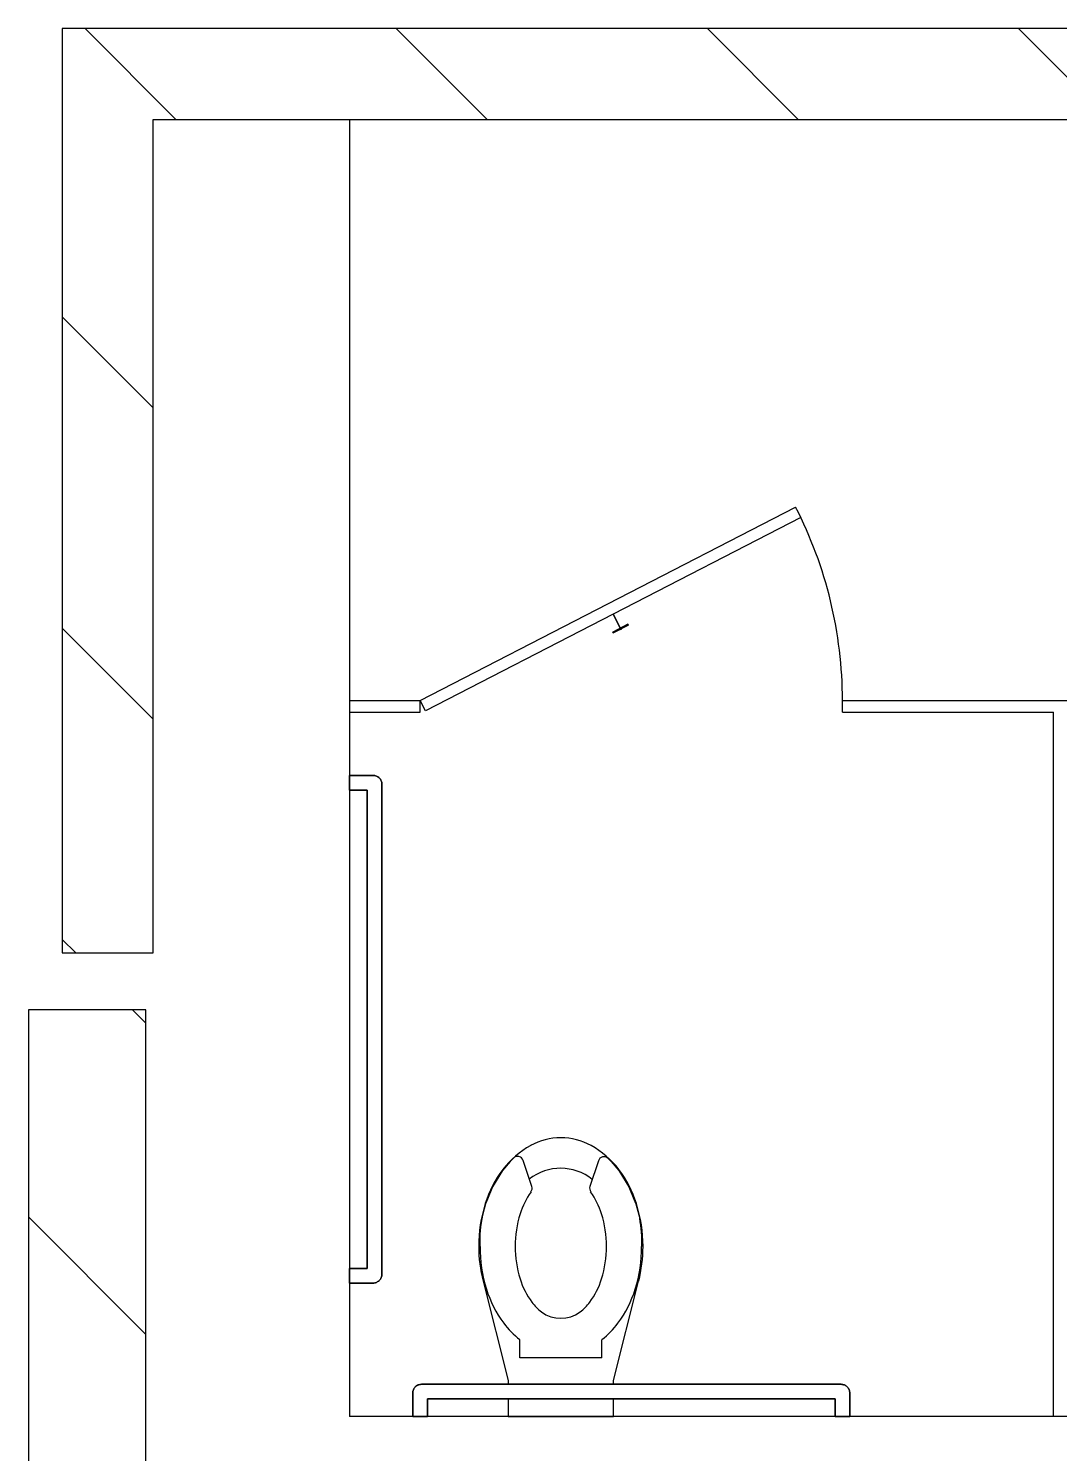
# Model space of a CAD drawing. Header units: inches. Extents: x -233729 to 737493, y -275239 to 196021.
# Drawn here: x 355484 to 357716, y -221109 to -218026 of the extents above; entities that cross this region are included whole.
import ezdxf

# ---------------------------------------------------------------- set-up
doc = ezdxf.new("R2010")
doc.units = ezdxf.units.IN
doc.header["$MEASUREMENT"] = 0
doc.layers.add('_FL_FAC_OFFICES', color=252, linetype='Continuous')
doc.layers.add('_FL_FAC_WALLS', color=252, linetype='Continuous')
pattern_1 = [(135, (830121.37, -942416.37), (-336.7596, -336.7596), [])]

# ---------------------------------------------------------------- blocks, each defined once
blk = doc.blocks.new('FL_Building')
at = {"transparency": 33554687}
h = blk.add_hatch(dxfattribs=at)
h.set_pattern_fill('ANSI31', color=8, scale=150, angle=90)
h.set_pattern_definition(pattern_1)
h.paths.add_polyline_path([(2242384.3, -313277.9), (2242638.3, -313277.9), (2242638.3, -304428.5), (2242384.3, -304428.5)])
h.paths.add_polyline_path([(2242384.3, -323844), (2242638.3, -323844.6), (2242638.3, -316936), (2242384.3, -316935.5)])
h.paths.add_polyline_path([(2242384.3, -327806.5), (2242638.3, -327806.5), (2242638.3, -326587.6), (2242384.3, -326587.6)])
h.paths.add_polyline_path([(2242384.3, -331768.9), (2242638.3, -331768.9), (2242638.3, -330550.1), (2242384.3, -330550.1)])
h.paths.add_polyline_path([(2242384.3, -335731.3), (2242638.3, -335731.3), (2242638.3, -334512.5), (2242384.3, -334512.5)])
h.paths.add_polyline_path([(2242384.3, -339693.7), (2242638.3, -339693.7), (2242638.3, -338474.9), (2242384.3, -338474.9)])
h.paths.add_polyline_path([(2242384.3, -343656.1), (2242638.3, -343656.1), (2242638.3, -342437.3), (2242384.3, -342437.3)])
h.paths.add_polyline_path([(2242384.3, -347618.5), (2242638.3, -347618.5), (2242638.3, -346399.7), (2242384.3, -346399.7)])
h.paths.add_polyline_path([(2242384.3, -351580.9), (2242638.3, -351580.9), (2242638.3, -350362.1), (2242384.3, -350362.1)])
h.paths.add_polyline_path([(2242384.3, -356915.1), (2242638.3, -356915.1), (2242638.3, -354324.1), (2242384.3, -354324.1)])
at = {"layer": '_FL_FAC_OFFICES', "transparency": 33554687}
h = blk.add_hatch(dxfattribs=at)
h.set_pattern_fill('ANSI31', color=8, scale=150, angle=90)
h.set_pattern_definition(pattern_1)
h.paths.add_polyline_path([(2249388.4, -302501.9), (2249388.4, -303232.2), (2249515.4, -303232.2), (2249515.4, -302501.9), (2249515.4, -302305.1), (2242457.4, -302305.1), (2242457.4, -302501.9), (2242457.4, -304305.3), (2242654.2, -304305.3), (2242654.2, -302501.9)])
at = {"color": 0}
blk.add_lwpolyline([(2242384.3, -313277.9), (2242638.3, -313277.9), (2242638.3, -304428.5), (2242384.3, -304428.5)], close=True, dxfattribs=at)
at = {"layer": '_FL_FAC_OFFICES', "color": 0}
for p, q in [((2243079.4, -302501.9), (2243079.4, -305308.6)), ((2243231.8, -303759.2), (2244044.8, -303340.6)), ((2244056.1, -303363.3), (2243243.5, -303781.8)), ((2243079.4, -303759.2), (2243231.8, -303759.2)), ((2243243.5, -303781.8), (2243231.8, -303759.2)), ((2243231.8, -303784.6), (2243231.8, -303759.2)), ((2244146.2, -303784.6), (2244146.2, -303759.2)), ((2244146.2, -303759.2), (2244705, -303759.2)), ((2243079.4, -303784.6), (2243231.8, -303784.6)), ((2244146.2, -303784.6), (2244603.4, -303784.6)), ((2244603.4, -305308.6), (2244603.4, -303784.6)), ((2243426.8, -304756.5), (2243410.6, -304775.9)), ((2243434, -304749.5), (2243426.8, -304756.5)), ((2243473.8, -304811.1), (2243455.1, -304754.4)), ((2243617.9, -304755.1), (2243599.5, -304811.1)), ((2243638.7, -304749.8), (2243645.9, -304756.8)), ((2243645.9, -304756.8), (2243662.1, -304776.2)), ((2243410.6, -304775.9), (2243389, -304811.5)), ((2243662.1, -304776.2), (2243683.7, -304811.8)), ((2243389, -304811.5), (2243378.1, -304838)), ((2243683.7, -304811.8), (2243694.6, -304838.3)), ((2243373.8, -304848.3), (2243367.2, -304872.6)), ((2243378.1, -304838), (2243373.8, -304848.3)), ((2243694.6, -304838.3), (2243698.9, -304848.6)), ((2243698.9, -304848.6), (2243707.4, -304879.7)), ((2243368.2, -305015.9), (2243422.3, -305230.8)), ((2243368.2, -305015.9), (2243368.2, -305015.9)), ((2243650.9, -305230.8), (2243705.1, -305015.9)), ((2243447.7, -305181.6), (2243447.7, -305142.2)), ((2243625.5, -305181.6), (2243625.5, -305142.2)), ((2243625.5, -305181.6), (2243447.7, -305181.6)), ((2243422.3, -305230.8), (2243422.3, -305238.8)), ((2243650.9, -305238.8), (2243650.9, -305230.8)), ((2243422.3, -305270.5), (2243422.3, -305308.6)), ((2243650.9, -305308.6), (2243650.9, -305270.5)), ((2248654.7, -305308.6), (2243079.4, -305308.6)), ((2243422.3, -305308.6), (2243650.9, -305308.6))]:
    blk.add_line(p, q, dxfattribs=at)
blk.add_lwpolyline([(2249388.4, -302501.9), (2249388.4, -303232.2), (2249515.4, -303232.2), (2249515.4, -302501.9), (2249515.4, -302305.1), (2242457.4, -302305.1), (2242457.4, -302501.9), (2242457.4, -304305.3), (2242654.2, -304305.3), (2242654.2, -302501.9)], close=True, dxfattribs=at)
for centre, radius, start, end in [((2243231.8, -303759.2), 914.4, 0, 27.2485), ((2243562.7, -304889), 190.3, 118.6942, 142.8832), ((2243536.6, -304841.5), 136.1, 89.9999, 118.6943), ((2243536.6, -304841.5), 136.1, 61.3057, 90.0001), ((2243536.6, -304841.5), 136.1, 61.3057, 90.0001), ((2243510.6, -304889), 190.3, 37.1168, 61.3058), ((2243510.6, -304889), 190.3, 37.1168, 61.3058), ((2243443.1, -304758.4), 12.7, 18.2438, 135.6721), ((2243630, -304759.1), 12.7, 46.5741, 161.7562), ((2243603.7, -304920.1), 241.7, 142.8831, 162.5959), ((2243536.2, -304881.5), 110.1, 51.5324, 127.9975), ((2243469.6, -304920.1), 241.7, 17.4041, 37.1169), ((2243469.6, -304920.1), 241.7, 17.4041, 37.1169), ((2243607.7, -304919.2), 166.6, 144.4829, 162.8584), ((2243461.7, -304815), 12.7, 324.4829, 18.2438), ((2243611.6, -304815), 12.7, 161.7561, 215.5171), ((2243611.6, -304815), 12.7, 161.7561, 215.5171), ((2243465.6, -304919.2), 166.6, 17.1416, 35.5171), ((2243668.3, -304940.3), 309.5, 162.5959, 180), ((2243405, -304940.3), 309.5, 360, 17.4041), ((2243405, -304940.3), 309.5, 360, 17.4041), ((2243619.6, -304927.2), 258.3, 167.7984, 182.9193), ((2243676.2, -304940.3), 238.3, 162.8584, 180), ((2243397.1, -304940.3), 238.3, 0, 17.1416), ((2243445.5, -304928.4), 266.4, 357.4299, 10.5315), ((2243668.3, -304940.3), 309.5, 180, 194.1355), ((2243676.2, -304940.3), 314.5, 180, 197.1416), ((2243676.2, -304940.3), 238.3, 180, 197.1416), ((2243397.1, -304940.3), 238.3, 342.8584, 0), ((2243397.1, -304940.3), 314.5, 342.8584, 0), ((2243405, -304940.3), 309.5, 345.8645, 0), ((2243607.7, -304961.5), 242.8, 197.1416, 216.6725), ((2243607.7, -304961.5), 166.6, 197.1416, 216.6725), ((2243465.6, -304961.5), 166.6, 323.3275, 342.8584), ((2243465.6, -304961.5), 242.8, 323.3275, 342.8584), ((2243564.2, -304993.8), 112.4, 216.6725, 231.8648), ((2243509.1, -304993.8), 112.4, 308.1352, 323.3275), ((2243536.6, -305025.8), 70.2, 233.419, 306.581), ((2243564.2, -304993.8), 188.6, 216.6725, 231.8648), ((2243509.1, -304993.8), 188.6, 308.1352, 323.3275)]:
    blk.add_arc(centre, radius, start, end, dxfattribs=at)
for points in [[(2243667.2, -303606.4), (2243649.8, -303572.6), (2243649.8, -303572.6, 3048), (2243667.2, -303606.4, 3048)], [(2243648.9, -303611.2), (2243681.7, -303594.3), (2243681.7, -303594.3, 3048), (2243648.9, -303611.2, 3048)], [(2243649.8, -303612.9), (2243648.9, -303611.2), (2243648.9, -303611.2, 3048), (2243649.8, -303612.9, 3048)], [(2243682.6, -303596), (2243649.8, -303612.9), (2243649.8, -303612.9, 3048), (2243682.6, -303596, 3048)], [(2243681.7, -303594.3), (2243682.6, -303596), (2243682.6, -303596, 3048), (2243681.7, -303594.3, 3048)], [(2243079.4, -303952.9), (2243079.4, -303921.1), (2243079.4, -303921.1, 3048), (2243079.4, -303952.9, 3048)], [(2243079.4, -303921.1), (2243130.2, -303921.1), (2243130.2, -303921.1, 3048), (2243079.4, -303921.1, 3048)], [(2243132.1, -303921.2), (2243132.1, -303921.2, 3048), (2243130.2, -303921.1, 3048), (2243130.2, -303921.1)], [(2243134, -303921.5), (2243134, -303921.5, 3048), (2243132.1, -303921.2, 3048), (2243132.1, -303921.2)], [(2243135.8, -303922), (2243135.8, -303922, 3048), (2243134, -303921.5, 3048), (2243134, -303921.5)], [(2243137.5, -303922.6), (2243137.5, -303922.6, 3048), (2243135.8, -303922, 3048), (2243135.8, -303922)], [(2243139.2, -303923.4), (2243139.2, -303923.4, 3048), (2243137.5, -303922.6, 3048), (2243137.5, -303922.6)], [(2243140.8, -303924.4), (2243140.8, -303924.4, 3048), (2243139.2, -303923.4, 3048), (2243139.2, -303923.4)], [(2243142.3, -303925.5), (2243142.3, -303925.5, 3048), (2243140.8, -303924.4, 3048), (2243140.8, -303924.4)], [(2243143.7, -303926.7), (2243143.7, -303926.7, 3048), (2243142.3, -303925.5, 3048), (2243142.3, -303925.5)], [(2243145, -303928.1), (2243145, -303928.1, 3048), (2243143.7, -303926.7, 3048), (2243143.7, -303926.7)], [(2243146.1, -303929.6), (2243146.1, -303929.6, 3048), (2243145, -303928.1, 3048), (2243145, -303928.1)], [(2243147, -303931.2), (2243147, -303931.2, 3048), (2243146.1, -303929.6, 3048), (2243146.1, -303929.6)], [(2243079.4, -303952.9), (2243117.5, -303952.9), (2243117.5, -303952.9, 3048), (2243079.4, -303952.9, 3048)], [(2243117.5, -303952.9), (2243117.5, -304987.9), (2243117.5, -304987.9, 3048), (2243117.5, -303952.9, 3048)], [(2243147.8, -303932.9), (2243147.8, -303932.9, 3048), (2243147, -303931.2, 3048), (2243147, -303931.2)], [(2243148.5, -303934.7), (2243148.5, -303934.7, 3048), (2243147.8, -303932.9, 3048), (2243147.8, -303932.9)], [(2243148.9, -303936.5), (2243148.9, -303936.5, 3048), (2243148.5, -303934.7, 3048), (2243148.5, -303934.7)], [(2243149.2, -303938.3), (2243149.2, -303938.3, 3048), (2243148.9, -303936.5, 3048), (2243148.9, -303936.5)], [(2243149.3, -303940.2), (2243149.3, -303940.2, 3048), (2243149.2, -303938.3, 3048), (2243149.2, -303938.3)], [(2243149.3, -303940.2), (2243149.3, -305000.6), (2243149.3, -305000.6, 3048), (2243149.3, -303940.2, 3048)], [(2243079.4, -305019.7), (2243079.4, -304987.9), (2243079.4, -304987.9, 3048), (2243079.4, -305019.7, 3048)], [(2243117.5, -304987.9), (2243079.4, -304987.9), (2243079.4, -304987.9, 3048), (2243117.5, -304987.9, 3048)], [(2243146.1, -305011.2), (2243146.1, -305011.2, 3048), (2243147, -305009.6, 3048), (2243147, -305009.6)], [(2243147, -305009.6), (2243147, -305009.6, 3048), (2243147.8, -305007.9, 3048), (2243147.8, -305007.9)], [(2243147.8, -305007.9), (2243147.8, -305007.9, 3048), (2243148.5, -305006.2, 3048), (2243148.5, -305006.2)], [(2243148.5, -305006.2), (2243148.5, -305006.2, 3048), (2243148.9, -305004.4, 3048), (2243148.9, -305004.4)], [(2243148.9, -305004.4), (2243148.9, -305004.4, 3048), (2243149.2, -305002.5, 3048), (2243149.2, -305002.5)], [(2243149.2, -305002.5), (2243149.2, -305002.5, 3048), (2243149.3, -305000.6, 3048), (2243149.3, -305000.6)], [(2243130.2, -305019.7), (2243079.4, -305019.7), (2243079.4, -305019.7, 3048), (2243130.2, -305019.7, 3048)], [(2243130.2, -305019.7), (2243130.2, -305019.7, 3048), (2243132.1, -305019.6, 3048), (2243132.1, -305019.6)], [(2243132.1, -305019.6), (2243132.1, -305019.6, 3048), (2243134, -305019.3, 3048), (2243134, -305019.3)], [(2243134, -305019.3), (2243134, -305019.3, 3048), (2243135.8, -305018.9, 3048), (2243135.8, -305018.9)], [(2243135.8, -305018.9), (2243135.8, -305018.9, 3048), (2243137.5, -305018.2, 3048), (2243137.5, -305018.2)], [(2243137.5, -305018.2), (2243137.5, -305018.2, 3048), (2243139.2, -305017.4, 3048), (2243139.2, -305017.4)], [(2243139.2, -305017.4), (2243139.2, -305017.4, 3048), (2243140.8, -305016.5, 3048), (2243140.8, -305016.5)], [(2243140.8, -305016.5), (2243140.8, -305016.5, 3048), (2243142.3, -305015.4, 3048), (2243142.3, -305015.4)], [(2243142.3, -305015.4), (2243142.3, -305015.4, 3048), (2243143.7, -305014.1, 3048), (2243143.7, -305014.1)], [(2243143.7, -305014.1), (2243143.7, -305014.1, 3048), (2243145, -305012.7, 3048), (2243145, -305012.7)], [(2243145, -305012.7), (2243145, -305012.7, 3048), (2243146.1, -305011.2, 3048), (2243146.1, -305011.2)], [(2243216.1, -305256), (2243216.1, -305256, 3048), (2243216, -305257.8, 3048), (2243216, -305257.8)], [(2243216.3, -305254.1), (2243216.3, -305254.1, 3048), (2243216.1, -305256, 3048), (2243216.1, -305256)], [(2243216.8, -305252.3), (2243216.8, -305252.3, 3048), (2243216.3, -305254.1, 3048), (2243216.3, -305254.1)], [(2243217.4, -305250.5), (2243217.4, -305250.5, 3048), (2243216.8, -305252.3, 3048), (2243216.8, -305252.3)], [(2243218.2, -305248.8), (2243218.2, -305248.8, 3048), (2243217.4, -305250.5, 3048), (2243217.4, -305250.5)], [(2243219.2, -305247.2), (2243219.2, -305247.2, 3048), (2243218.2, -305248.8, 3048), (2243218.2, -305248.8)], [(2243220.3, -305245.7), (2243220.3, -305245.7, 3048), (2243219.2, -305247.2, 3048), (2243219.2, -305247.2)], [(2243221.6, -305244.4), (2243221.6, -305244.4, 3048), (2243220.3, -305245.7, 3048), (2243220.3, -305245.7)], [(2243222.9, -305243.1), (2243222.9, -305243.1, 3048), (2243221.6, -305244.4, 3048), (2243221.6, -305244.4)], [(2243224.4, -305242), (2243224.4, -305242, 3048), (2243222.9, -305243.1, 3048), (2243222.9, -305243.1)], [(2243226, -305241), (2243226, -305241, 3048), (2243224.4, -305242, 3048), (2243224.4, -305242)], [(2243227.7, -305240.2), (2243227.7, -305240.2, 3048), (2243226, -305241, 3048), (2243226, -305241)], [(2243229.5, -305239.6), (2243229.5, -305239.6, 3048), (2243227.7, -305240.2, 3048), (2243227.7, -305240.2)], [(2243231.3, -305239.1), (2243231.3, -305239.1, 3048), (2243229.5, -305239.6, 3048), (2243229.5, -305239.6)], [(2243233.2, -305238.9), (2243233.2, -305238.9, 3048), (2243231.3, -305239.1, 3048), (2243231.3, -305239.1)], [(2243235, -305238.8), (2243235, -305238.8, 3048), (2243233.2, -305238.9, 3048), (2243233.2, -305238.9)], [(2243235, -305238.8), (2244143.1, -305238.8), (2244143.1, -305238.8, 3048), (2243235, -305238.8, 3048)], [(2244144.9, -305238.9), (2244144.9, -305238.9, 3048), (2244143.1, -305238.8, 3048), (2244143.1, -305238.8)], [(2244146.8, -305239.1), (2244146.8, -305239.1, 3048), (2244144.9, -305238.9, 3048), (2244144.9, -305238.9)], [(2244148.6, -305239.6), (2244148.6, -305239.6, 3048), (2244146.8, -305239.1, 3048), (2244146.8, -305239.1)], [(2244150.4, -305240.2), (2244150.4, -305240.2, 3048), (2244148.6, -305239.6, 3048), (2244148.6, -305239.6)], [(2244152.1, -305241), (2244152.1, -305241, 3048), (2244150.4, -305240.2, 3048), (2244150.4, -305240.2)], [(2244153.7, -305242), (2244153.7, -305242, 3048), (2244152.1, -305241, 3048), (2244152.1, -305241)], [(2244155.2, -305243.1), (2244155.2, -305243.1, 3048), (2244153.7, -305242, 3048), (2244153.7, -305242)], [(2244156.5, -305244.4), (2244156.5, -305244.4, 3048), (2244155.2, -305243.1, 3048), (2244155.2, -305243.1)], [(2244157.8, -305245.7), (2244157.8, -305245.7, 3048), (2244156.5, -305244.4, 3048), (2244156.5, -305244.4)], [(2244158.9, -305247.2), (2244158.9, -305247.2, 3048), (2244157.8, -305245.7, 3048), (2244157.8, -305245.7)], [(2244159.9, -305248.8), (2244159.9, -305248.8, 3048), (2244158.9, -305247.2, 3048), (2244158.9, -305247.2)], [(2244160.7, -305250.5), (2244160.7, -305250.5, 3048), (2244159.9, -305248.8, 3048), (2244159.9, -305248.8)], [(2244161.3, -305252.3), (2244161.3, -305252.3, 3048), (2244160.7, -305250.5, 3048), (2244160.7, -305250.5)], [(2244161.8, -305254.1), (2244161.8, -305254.1, 3048), (2244161.3, -305252.3, 3048), (2244161.3, -305252.3)], [(2244162, -305256), (2244162, -305256, 3048), (2244161.8, -305254.1, 3048), (2244161.8, -305254.1)], [(2244162.1, -305257.8), (2244162.1, -305257.8, 3048), (2244162, -305256, 3048), (2244162, -305256)], [(2243216, -305308.6), (2243216, -305257.8), (2243216, -305257.8, 3048), (2243216, -305308.6, 3048)], [(2243247.7, -305270.5), (2244130.4, -305270.5), (2244130.4, -305270.5, 3048), (2243247.7, -305270.5, 3048)], [(2243247.7, -305308.6), (2243247.7, -305270.5), (2243247.7, -305270.5, 3048), (2243247.7, -305308.6, 3048)], [(2244130.4, -305270.5), (2244130.4, -305308.6), (2244130.4, -305308.6, 3048), (2244130.4, -305270.5, 3048)], [(2244162.1, -305257.8), (2244162.1, -305308.6), (2244162.1, -305308.6, 3048), (2244162.1, -305257.8, 3048)], [(2243247.7, -305308.6), (2243216, -305308.6), (2243216, -305308.6, 3048), (2243247.7, -305308.6, 3048)], [(2244162.1, -305308.6), (2244130.4, -305308.6), (2244130.4, -305308.6, 3048), (2244162.1, -305308.6, 3048)]]:
    blk.add_3dface(points, dxfattribs=at)
blk = doc.blocks.new('A$C667968a6')
at = {"layer": '_FL_FAC_WALLS', "linetype": 'Continuous', "lineweight": -3}
blk.add_blockref('FL_Building', (-2249813.7, 156686.2), dxfattribs=at)

msp = doc.modelspace()

# ---------------------------------------------------------------- block references
msp.add_blockref('A$C667968a6', (362913.6874, -72406.61113, -162219.4368))

doc.saveas('drawing.dxf')
